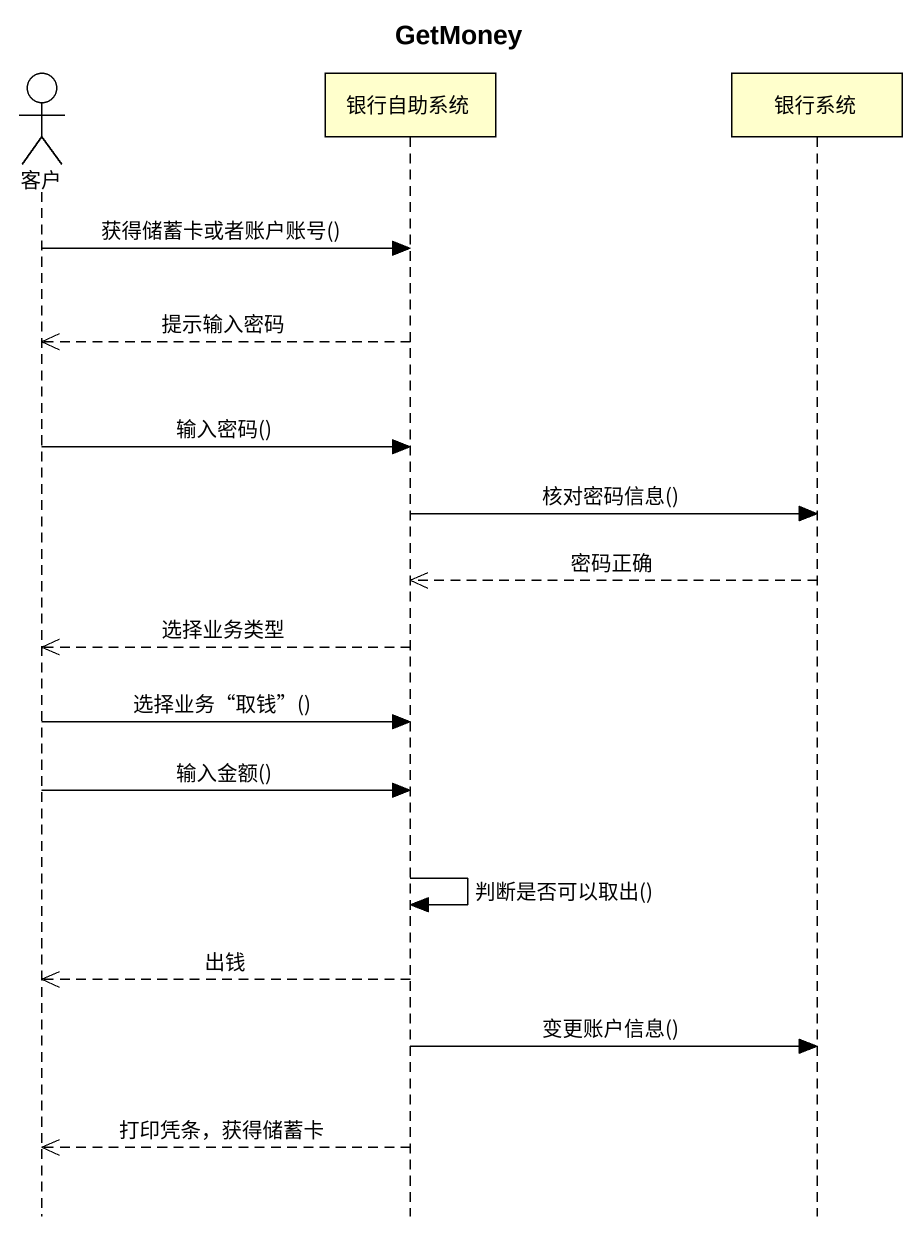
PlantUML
@startuml
title GetMoney
hide footbox
actor 客户
participant 银行自助系统
participant 银行系统

客户 -> 银行自助系统 : 获得储蓄卡或者账户账号()
银行自助系统 -->> 客户 : 提示输入密码
客户 -> 银行自助系统 : 输入密码()
银行自助系统 -> 银行系统 : 核对密码信息()
银行系统 -->> 银行自助系统 : 密码正确
银行自助系统 -->> 客户 : 选择业务类型
客户 -> 银行自助系统 : 选择业务“取钱”()
客户 -> 银行自助系统 : 输入金额()
银行自助系统 -> 银行自助系统 : 判断是否可以取出()
银行自助系统 -->> 客户 : 出钱
银行自助系统 -> 银行系统 : 变更账户信息()
银行自助系统 -->> 客户 : 打印凭条，获得储蓄卡
@enduml
